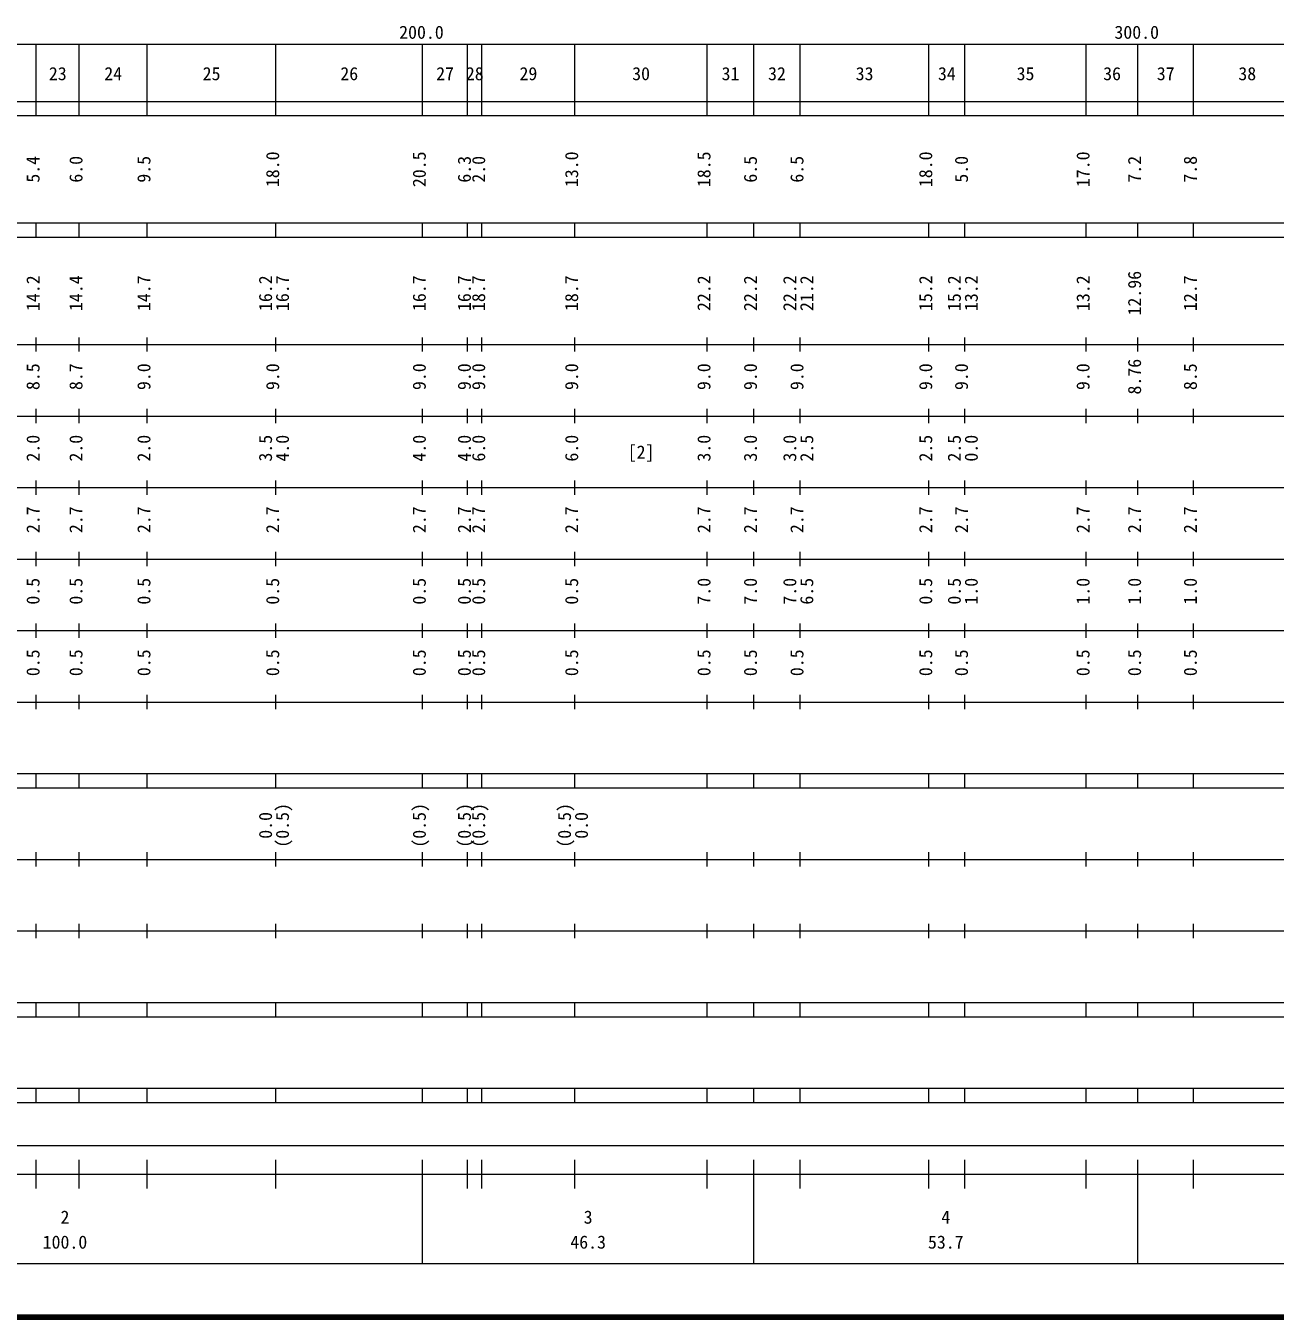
# Model space of a CAD drawing. Units: millimetres on the paper. Extents: x 40 to 680, y 20 to 380.
# Drawn here: x 212.5 to 387.2, y 20 to 200.6 of the extents above; entities that cross this region are included whole.
import ezdxf
from ezdxf.enums import TextEntityAlignment as Align

# ---------------------------------------------------------------- set-up
doc = ezdxf.new("R2010")
doc.units = ezdxf.units.MM
doc.layers.add('M-TTL', color=2, linetype='Continuous', lineweight=140)
doc.layers.add('M-TTL-BAND', color=7, linetype='Continuous', lineweight=13)
doc.styles.add('ＭＳ ゴシック', font='')
doc.styles.get('ＭＳ ゴシック').set_extended_font_data('MS Gothic')

msp = doc.modelspace()

# ---------------------------------------------------------------- linework, layer by layer
at = {"layer": 'M-TTL'}
msp.add_line((40, 20), (680, 20), dxfattribs=at)
at = {"layer": 'M-TTL-BAND'}
for p, q in [((68, 198), (579, 198)), ((214, 188), (214, 198)), ((220, 188), (220, 198)), ((229.5, 188), (229.5, 198)), ((247.5, 188), (247.5, 198)), ((268, 188), (268, 198)), ((274.3, 188), (274.3, 198)), ((276.3, 188), (276.3, 198)), ((289.3, 188), (289.3, 198)), ((307.8, 188), (307.8, 198)), ((314.3, 188), (314.3, 198)), ((320.8, 188), (320.8, 198)), ((338.8, 188), (338.8, 198)), ((343.8, 188), (343.8, 198)), ((360.8, 188), (360.8, 198)), ((368, 188), (368, 198)), ((375.8, 188), (375.8, 198)), ((40, 190), (579, 190)), ((40, 188), (579, 188)), ((40, 173), (579, 173)), ((214, 171), (214, 173)), ((220, 171), (220, 173)), ((229.5, 171), (229.5, 173)), ((247.5, 171), (247.5, 173)), ((268, 171), (268, 173)), ((274.3, 171), (274.3, 173)), ((276.3, 171), (276.3, 173)), ((289.3, 171), (289.3, 173)), ((307.8, 171), (307.8, 173)), ((314.3, 171), (314.3, 173)), ((320.8, 171), (320.8, 173)), ((338.8, 171), (338.8, 173)), ((343.8, 171), (343.8, 173)), ((360.8, 171), (360.8, 173)), ((368, 171), (368, 173)), ((375.8, 171), (375.8, 173)), ((40, 171), (579, 171)), ((40, 156), (579, 156)), ((214, 155), (214, 157)), ((220, 155), (220, 157)), ((229.5, 155), (229.5, 157)), ((247.5, 155), (247.5, 157)), ((268, 155), (268, 157)), ((274.3, 155), (274.3, 157)), ((276.3, 155), (276.3, 157)), ((289.3, 155), (289.3, 157)), ((307.8, 155), (307.8, 157)), ((314.3, 155), (314.3, 157)), ((320.8, 155), (320.8, 157)), ((338.8, 155), (338.8, 157)), ((343.8, 155), (343.8, 157)), ((360.8, 155), (360.8, 157)), ((368, 155), (368, 157)), ((375.8, 155), (375.8, 157)), ((214, 145), (214, 147)), ((220, 145), (220, 147)), ((229.5, 145), (229.5, 147)), ((247.5, 145), (247.5, 147)), ((268, 145), (268, 147)), ((274.3, 145), (274.3, 147)), ((276.3, 145), (276.3, 147)), ((289.3, 145), (289.3, 147)), ((307.8, 145), (307.8, 147)), ((314.3, 145), (314.3, 147)), ((320.8, 145), (320.8, 147)), ((338.8, 145), (338.8, 147)), ((343.8, 145), (343.8, 147)), ((360.8, 145), (360.8, 147)), ((368, 145), (368, 147)), ((375.8, 145), (375.8, 147)), ((46, 146), (579, 146)), ((52, 136), (579, 136)), ((214, 135), (214, 137)), ((220, 135), (220, 137)), ((229.5, 135), (229.5, 137)), ((247.5, 135), (247.5, 137)), ((268, 135), (268, 137)), ((274.3, 135), (274.3, 137)), ((276.3, 135), (276.3, 137)), ((289.3, 135), (289.3, 137)), ((307.8, 135), (307.8, 137)), ((314.3, 135), (314.3, 137)), ((320.8, 135), (320.8, 137)), ((338.8, 135), (338.8, 137)), ((343.8, 135), (343.8, 137)), ((360.8, 135), (360.8, 137)), ((368, 135), (368, 137)), ((375.8, 135), (375.8, 137)), ((214, 125), (214, 127)), ((220, 125), (220, 127)), ((229.5, 125), (229.5, 127)), ((247.5, 125), (247.5, 127)), ((268, 125), (268, 127)), ((274.3, 125), (274.3, 127)), ((276.3, 125), (276.3, 127)), ((289.3, 125), (289.3, 127)), ((307.8, 125), (307.8, 127)), ((314.3, 125), (314.3, 127)), ((320.8, 125), (320.8, 127)), ((338.8, 125), (338.8, 127)), ((343.8, 125), (343.8, 127)), ((360.8, 125), (360.8, 127)), ((368, 125), (368, 127)), ((375.8, 125), (375.8, 127)), ((46, 126), (579, 126)), ((52, 116), (579, 116)), ((214, 115), (214, 117)), ((220, 115), (220, 117)), ((229.5, 115), (229.5, 117)), ((247.5, 115), (247.5, 117)), ((268, 115), (268, 117)), ((274.3, 115), (274.3, 117)), ((276.3, 115), (276.3, 117)), ((289.3, 115), (289.3, 117)), ((307.8, 115), (307.8, 117)), ((314.3, 115), (314.3, 117)), ((320.8, 115), (320.8, 117)), ((338.8, 115), (338.8, 117)), ((343.8, 115), (343.8, 117)), ((360.8, 115), (360.8, 117)), ((368, 115), (368, 117)), ((375.8, 115), (375.8, 117)), ((214, 105), (214, 107)), ((220, 105), (220, 107)), ((229.5, 105), (229.5, 107)), ((247.5, 105), (247.5, 107)), ((268, 105), (268, 107)), ((274.3, 105), (274.3, 107)), ((276.3, 105), (276.3, 107)), ((289.3, 105), (289.3, 107)), ((307.8, 105), (307.8, 107)), ((314.3, 105), (314.3, 107)), ((320.8, 105), (320.8, 107)), ((338.8, 105), (338.8, 107)), ((343.8, 105), (343.8, 107)), ((360.8, 105), (360.8, 107)), ((368, 105), (368, 107)), ((375.8, 105), (375.8, 107)), ((46, 106), (579, 106)), ((40, 96), (579, 96)), ((214, 94), (214, 96)), ((220, 94), (220, 96)), ((229.5, 94), (229.5, 96)), ((247.5, 94), (247.5, 96)), ((268, 94), (268, 96)), ((274.3, 94), (274.3, 96)), ((276.3, 94), (276.3, 96)), ((289.3, 94), (289.3, 96)), ((307.8, 94), (307.8, 96)), ((314.3, 94), (314.3, 96)), ((320.8, 94), (320.8, 96)), ((338.8, 94), (338.8, 96)), ((343.8, 94), (343.8, 96)), ((360.8, 94), (360.8, 96)), ((368, 94), (368, 96)), ((375.8, 94), (375.8, 96)), ((40, 94), (579, 94)), ((214, 83), (214, 85)), ((220, 83), (220, 85)), ((229.5, 83), (229.5, 85)), ((247.5, 83), (247.5, 85)), ((268, 83), (268, 85)), ((274.3, 83), (274.3, 85)), ((276.3, 83), (276.3, 85)), ((289.3, 83), (289.3, 85)), ((307.8, 83), (307.8, 85)), ((314.3, 83), (314.3, 85)), ((320.8, 83), (320.8, 85)), ((338.8, 83), (338.8, 85)), ((343.8, 83), (343.8, 85)), ((360.8, 83), (360.8, 85)), ((368, 83), (368, 85)), ((375.8, 83), (375.8, 85)), ((49, 84), (579, 84)), ((214, 73), (214, 75)), ((220, 73), (220, 75)), ((229.5, 73), (229.5, 75)), ((247.5, 73), (247.5, 75)), ((268, 73), (268, 75)), ((274.3, 73), (274.3, 75)), ((276.3, 73), (276.3, 75)), ((289.3, 73), (289.3, 75)), ((307.8, 73), (307.8, 75)), ((314.3, 73), (314.3, 75)), ((320.8, 73), (320.8, 75)), ((338.8, 73), (338.8, 75)), ((343.8, 73), (343.8, 75)), ((360.8, 73), (360.8, 75)), ((368, 73), (368, 75)), ((375.8, 73), (375.8, 75)), ((40, 74), (579, 74)), ((40, 64), (579, 64)), ((214, 62), (214, 64)), ((220, 62), (220, 64)), ((229.5, 62), (229.5, 64)), ((247.5, 62), (247.5, 64)), ((268, 62), (268, 64)), ((274.3, 62), (274.3, 64)), ((276.3, 62), (276.3, 64)), ((289.3, 62), (289.3, 64)), ((307.8, 62), (307.8, 64)), ((314.3, 62), (314.3, 64)), ((320.8, 62), (320.8, 64)), ((338.8, 62), (338.8, 64)), ((343.8, 62), (343.8, 64)), ((360.8, 62), (360.8, 64)), ((368, 62), (368, 64)), ((375.8, 62), (375.8, 64)), ((40, 62), (579, 62)), ((40, 52), (579, 52)), ((214, 50), (214, 52)), ((220, 50), (220, 52)), ((229.5, 50), (229.5, 52)), ((247.5, 50), (247.5, 52)), ((268, 50), (268, 52)), ((274.3, 50), (274.3, 52)), ((276.3, 50), (276.3, 52)), ((289.3, 50), (289.3, 52)), ((307.8, 50), (307.8, 52)), ((314.3, 50), (314.3, 52)), ((320.8, 50), (320.8, 52)), ((338.8, 50), (338.8, 52)), ((343.8, 50), (343.8, 52)), ((360.8, 50), (360.8, 52)), ((368, 50), (368, 52)), ((375.8, 50), (375.8, 52)), ((40, 50), (579, 50)), ((71, 44), (565, 44)), ((214, 38), (214, 42)), ((220, 38), (220, 42)), ((229.5, 38), (229.5, 42)), ((247.5, 38), (247.5, 42)), ((268, 27.5), (268, 42)), ((274.3, 38), (274.3, 42)), ((276.3, 38), (276.3, 42)), ((289.3, 38), (289.3, 42)), ((307.8, 38), (307.8, 42)), ((314.3, 27.5), (314.3, 42)), ((320.8, 38), (320.8, 42)), ((338.8, 38), (338.8, 42)), ((343.8, 38), (343.8, 42)), ((360.8, 38), (360.8, 42)), ((368, 27.5), (368, 42)), ((375.8, 38), (375.8, 42)), ((40, 40), (579, 40)), ((68, 27.5), (579, 27.5))]:
    msp.add_line(p, q, dxfattribs=at)

# ---------------------------------------------------------------- texts
at = {"layer": 'M-TTL-BAND', "style": 'ＭＳ ゴシック'}
for s, p in [('200.0', (267.844, 198.195)), ('300.0', (367.844, 198.195)), ('23', (217, 192.405)), ('24', (224.75, 192.405)), ('25', (238.5, 192.405)), ('26', (257.75, 192.405)), ('27', (271.15, 192.405)), ('28', (275.3, 192.405)), ('29', (282.8, 192.405)), ('30', (298.55, 192.405)), ('31', (311.05, 192.405)), ('32', (317.55, 192.405)), ('33', (329.8, 192.405)), ('34', (341.3, 192.405)), ('35', (352.3, 192.405)), ('36', (364.4, 192.405)), ('37', (371.9, 192.405)), ('38', (383.3, 192.405)), ('[2]', (298.55, 139.5)), ('2', (218, 32.523)), ('3', (291.15, 32.523)), ('4', (341.15, 32.523)), ('100.0', (218, 29.033)), ('46.3', (291.15, 29.033)), ('53.7', (341.15, 29.033))]:
    msp.add_text(s, height=1.833, dxfattribs=at).set_placement(p, align=Align.BOTTOM_CENTER)
for s, p in [('18.0', (248.5, 180.5)), ('20.5', (269, 180.5)), ('13.0', (290.3, 180.5)), ('18.5', (308.8, 180.5)), ('18.0', (339.8, 180.5)), ('17.0', (361.8, 180.5)), ('5.4', (215, 180.5)), ('6.0', (221, 180.5)), ('9.5', (230.5, 180.5)), ('6.3', (275.3, 180.5)), ('2.0', (277.3, 180.5)), ('6.5', (315.3, 180.5)), ('6.5', (321.8, 180.5)), ('5.0', (344.8, 180.5)), ('7.2', (369, 180.5)), ('7.8', (376.8, 180.5)), ('12.96', (369, 163.174)), ('14.2', (215, 163.174)), ('14.4', (221, 163.174)), ('14.7', (230.5, 163.174)), ('16.2', (247.5, 163.174)), ('16.7', (249.87, 163.174)), ('16.7', (269, 163.174)), ('16.7', (275.3, 163.174)), ('18.7', (277.3, 163.174)), ('18.7', (290.3, 163.174)), ('22.2', (308.8, 163.174)), ('22.2', (315.3, 163.174)), ('22.2', (320.8, 163.174)), ('21.2', (323.17, 163.174)), ('15.2', (339.8, 163.174)), ('15.2', (343.8, 163.174)), ('13.2', (346.17, 163.174)), ('13.2', (361.8, 163.174)), ('12.7', (376.8, 163.174)), ('8.76', (369, 151.5)), ('8.5', (215, 151.5)), ('8.7', (221, 151.5)), ('9.0', (230.5, 151.5)), ('9.0', (248.5, 151.5)), ('9.0', (269, 151.5)), ('9.0', (275.3, 151.5)), ('9.0', (277.3, 151.5)), ('9.0', (290.3, 151.5)), ('9.0', (308.8, 151.5)), ('9.0', (315.3, 151.5)), ('9.0', (321.8, 151.5)), ('9.0', (339.8, 151.5)), ('9.0', (344.8, 151.5)), ('9.0', (361.8, 151.5)), ('8.5', (376.8, 151.5)), ('2.0', (215, 141.5)), ('2.0', (221, 141.5)), ('2.0', (230.5, 141.5)), ('3.5', (247.5, 141.5)), ('4.0', (249.87, 141.5)), ('4.0', (269, 141.5)), ('4.0', (275.3, 141.5)), ('6.0', (277.3, 141.5)), ('6.0', (290.3, 141.5)), ('3.0', (308.8, 141.5)), ('3.0', (315.3, 141.5)), ('3.0', (320.8, 141.5)), ('2.5', (323.17, 141.5)), ('2.5', (339.8, 141.5)), ('2.5', (343.8, 141.5)), ('0.0', (346.17, 141.5)), ('2.7', (215, 131.5)), ('2.7', (221, 131.5)), ('2.7', (230.5, 131.5)), ('2.7', (248.5, 131.5)), ('2.7', (269, 131.5)), ('2.7', (275.3, 131.5)), ('2.7', (277.3, 131.5)), ('2.7', (290.3, 131.5)), ('2.7', (308.8, 131.5)), ('2.7', (315.3, 131.5)), ('2.7', (321.8, 131.5)), ('2.7', (339.8, 131.5)), ('2.7', (344.8, 131.5)), ('2.7', (361.8, 131.5)), ('2.7', (369, 131.5)), ('2.7', (376.8, 131.5)), ('0.5', (215, 121.5)), ('0.5', (221, 121.5)), ('0.5', (230.5, 121.5)), ('0.5', (248.5, 121.5)), ('0.5', (269, 121.5)), ('0.5', (275.3, 121.5)), ('0.5', (277.3, 121.5)), ('0.5', (290.3, 121.5)), ('7.0', (308.8, 121.5)), ('7.0', (315.3, 121.5)), ('7.0', (320.8, 121.5)), ('6.5', (323.17, 121.5)), ('0.5', (339.8, 121.5)), ('0.5', (343.8, 121.5)), ('1.0', (346.17, 121.5)), ('1.0', (361.8, 121.5)), ('1.0', (369, 121.5)), ('1.0', (376.8, 121.5)), ('0.5', (215, 111.5)), ('0.5', (221, 111.5)), ('0.5', (230.5, 111.5)), ('0.5', (248.5, 111.5)), ('0.5', (269, 111.5)), ('0.5', (275.3, 111.5)), ('0.5', (277.3, 111.5)), ('0.5', (290.3, 111.5)), ('0.5', (308.8, 111.5)), ('0.5', (315.3, 111.5)), ('0.5', (321.8, 111.5)), ('0.5', (339.8, 111.5)), ('0.5', (344.8, 111.5)), ('0.5', (361.8, 111.5)), ('0.5', (369, 111.5)), ('0.5', (376.8, 111.5)), ('0.0', (247.5, 88.764)), ('(0.5)', (249.87, 88.764)), ('(0.5)', (269, 88.764)), ('(0.5)', (275.3, 88.764)), ('(0.5)', (277.3, 88.764)), ('(0.5)', (289.3, 88.764)), ('0.0', (291.67, 88.764))]:
    msp.add_text(s, height=1.833, rotation=90, dxfattribs=at).set_placement(p, align=Align.BOTTOM_CENTER)

doc.saveas('drawing.dxf')
